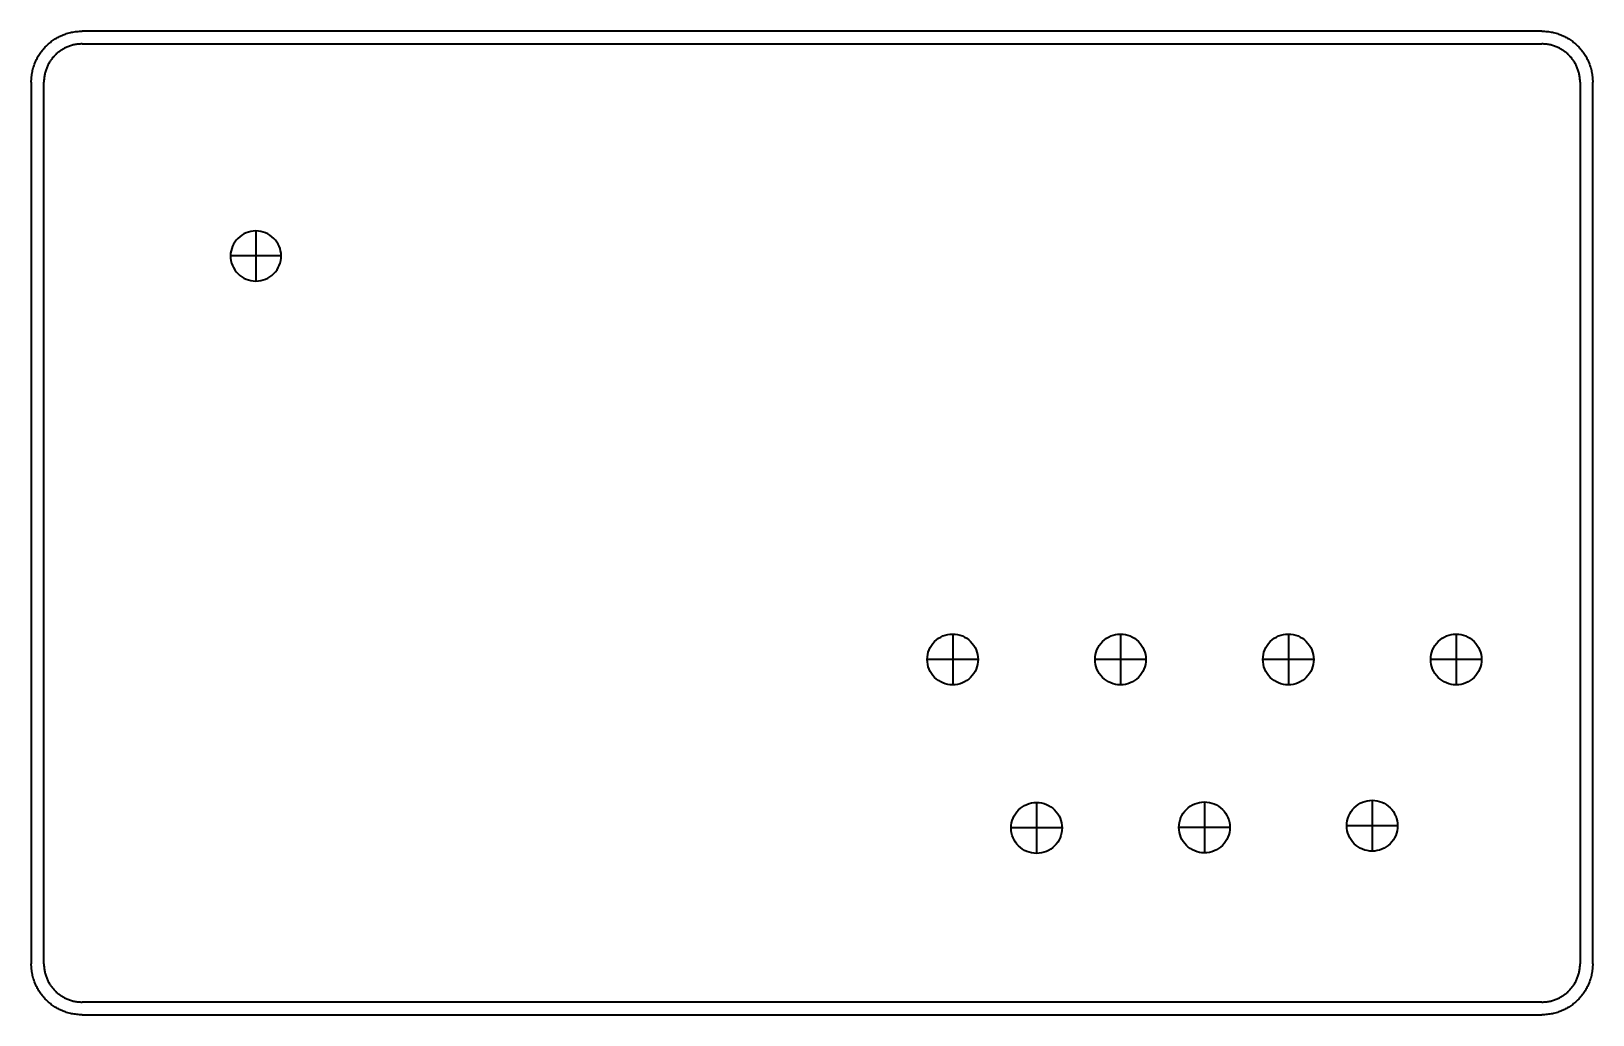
# Model space of a CAD drawing. Header units: millimetres. Extents: x 341 to 525, y -187 to -71.
import ezdxf

# ---------------------------------------------------------------- set-up
doc = ezdxf.new("R2010")
doc.units = ezdxf.units.MM
for name, color, linetype, lineweight, true_color in [('Make2D$Visible$Curvas', 7, 'Continuous', 35, 0x000000), ('Make2D$Visible$CurvasDeSiluetaDeEscena', 7, 'Continuous', 35, 0x000000), ('trazos', 252, 'Continuous', 35, 0x696969)]:
    doc.layers.add(name, color=color, linetype=linetype, lineweight=lineweight, true_color=true_color)
doc.layers.add('Make2D$Visible$Tangentes', color=7, linetype='Continuous', true_color=0x000000)

msp = doc.modelspace()

# ---------------------------------------------------------------- linework, layer by layer
at = {"layer": 'Make2D$Visible$Curvas', "color": 254, "true_color": 0xd2d2d4}
for points, knots in [([(367.03, -94.52), (366.24, -94.52), (365.48, -94.84), (364.37, -95.94), (364.06, -96.67), (364.04, -97.43)], [0, 0, 0, 0, 2.416628, 2.416628, 4.742526, 4.742526, 4.742526, 4.742526]), ([(370.03, -97.43), (370.01, -96.67), (369.7, -95.94), (368.59, -94.84), (367.83, -94.52), (367.03, -94.52)], [14.589439, 14.589439, 14.589439, 14.589439, 16.915337, 16.915337, 19.331965, 19.331965, 19.331965, 19.331965]), ([(364.04, -97.43), (364.04, -98.23), (364.35, -98.99), (365.48, -100.12), (366.24, -100.43), (367.03, -100.43), (367.83, -100.43), (368.59, -100.12), (369.72, -98.99), (370.03, -98.23), (370.03, -97.43)], [4.832991, 4.832991, 4.832991, 4.832991, 7.249354, 7.249354, 9.665982, 9.665982, 9.665982, 12.08261, 12.08261, 14.498973, 14.498973, 14.498973, 14.498973]), ([(452.24, -145.05), (452.24, -144.25), (451.92, -143.49), (450.8, -142.36), (450.03, -142.05), (449.24, -142.05), (448.44, -142.05), (447.68, -142.36), (446.55, -143.49), (446.24, -144.25), (446.24, -145.05), (446.24, -145.84), (446.55, -146.61), (447.68, -147.73), (448.44, -148.05), (449.24, -148.05), (450.03, -148.05), (450.8, -147.73), (451.92, -146.61), (452.24, -145.84), (452.24, -145.05)], [0, 0, 0, 0, 2.417231, 2.417231, 4.834463, 4.834463, 4.834463, 7.251694, 7.251694, 9.668925, 9.668925, 9.668925, 12.086157, 12.086157, 14.503388, 14.503388, 14.503388, 16.92062, 16.92062, 19.337851, 19.337851, 19.337851, 19.337851]), ([(472.04, -145.05), (472.04, -144.25), (471.72, -143.49), (470.6, -142.36), (469.83, -142.05), (469.04, -142.05), (468.24, -142.05), (467.48, -142.36), (466.35, -143.49), (466.04, -144.25), (466.04, -145.05), (466.04, -145.84), (466.35, -146.61), (467.48, -147.73), (468.24, -148.05), (469.04, -148.05), (469.83, -148.05), (470.6, -147.73), (471.72, -146.61), (472.04, -145.84), (472.04, -145.05)], [0, 0, 0, 0, 2.417231, 2.417231, 4.834463, 4.834463, 4.834463, 7.251694, 7.251694, 9.668925, 9.668925, 9.668925, 12.086157, 12.086157, 14.503388, 14.503388, 14.503388, 16.92062, 16.92062, 19.337851, 19.337851, 19.337851, 19.337851]), ([(491.84, -145.05), (491.84, -144.25), (491.52, -143.49), (490.4, -142.36), (489.63, -142.05), (488.84, -142.05), (488.04, -142.05), (487.28, -142.36), (486.15, -143.49), (485.84, -144.25), (485.84, -145.05), (485.84, -145.84), (486.15, -146.61), (487.28, -147.73), (488.04, -148.05), (488.84, -148.05), (489.63, -148.05), (490.4, -147.73), (491.52, -146.61), (491.84, -145.84), (491.84, -145.05)], [0, 0, 0, 0, 2.417231, 2.417231, 4.834463, 4.834463, 4.834463, 7.251694, 7.251694, 9.668925, 9.668925, 9.668925, 12.086157, 12.086157, 14.503388, 14.503388, 14.503388, 16.92062, 16.92062, 19.337851, 19.337851, 19.337851, 19.337851]), ([(511.64, -145.05), (511.64, -144.25), (511.32, -143.49), (510.2, -142.36), (509.43, -142.05), (508.64, -142.05), (507.84, -142.05), (507.08, -142.36), (505.95, -143.49), (505.64, -144.25), (505.64, -145.05), (505.64, -145.84), (505.95, -146.61), (507.08, -147.73), (507.84, -148.05), (508.64, -148.05), (509.43, -148.05), (510.2, -147.73), (511.32, -146.61), (511.64, -145.84), (511.64, -145.05)], [0, 0, 0, 0, 2.417231, 2.417231, 4.834463, 4.834463, 4.834463, 7.251694, 7.251694, 9.668925, 9.668925, 9.668925, 12.086157, 12.086157, 14.503388, 14.503388, 14.503388, 16.92062, 16.92062, 19.337851, 19.337851, 19.337851, 19.337851]), ([(462.14, -164.91), (462.14, -164.12), (461.82, -163.36), (460.7, -162.23), (459.94, -161.91), (459.14, -161.91), (458.34, -161.91), (457.58, -162.23), (456.46, -163.36), (456.14, -164.12), (456.14, -164.91), (456.14, -165.71), (456.46, -166.47), (457.58, -167.6), (458.34, -167.91), (459.14, -167.91), (459.94, -167.91), (460.7, -167.6), (461.82, -166.47), (462.14, -165.71), (462.14, -164.91)], [0, 0, 0, 0, 2.417231, 2.417231, 4.834463, 4.834463, 4.834463, 7.251694, 7.251694, 9.668925, 9.668925, 9.668925, 12.086157, 12.086157, 14.503388, 14.503388, 14.503388, 16.92062, 16.92062, 19.337851, 19.337851, 19.337851, 19.337851]), ([(481.94, -164.85), (481.94, -164.05), (481.62, -163.29), (480.5, -162.16), (479.73, -161.85), (478.94, -161.85), (478.14, -161.85), (477.38, -162.16), (476.25, -163.29), (475.94, -164.05), (475.94, -164.85), (475.94, -165.64), (476.25, -166.41), (477.38, -167.53), (478.14, -167.85), (478.94, -167.85), (479.73, -167.85), (480.5, -167.53), (481.62, -166.41), (481.94, -165.64), (481.94, -164.85)], [0, 0, 0, 0, 2.417231, 2.417231, 4.834463, 4.834463, 4.834463, 7.251694, 7.251694, 9.668925, 9.668925, 9.668925, 12.086157, 12.086157, 14.503388, 14.503388, 14.503388, 16.92062, 16.92062, 19.337851, 19.337851, 19.337851, 19.337851]), ([(501.73, -164.65), (501.73, -163.86), (501.42, -163.09), (500.29, -161.97), (499.53, -161.65), (498.73, -161.65), (497.94, -161.65), (497.18, -161.97), (496.05, -163.09), (495.73, -163.86), (495.73, -164.65), (495.73, -165.45), (496.05, -166.21), (497.18, -167.33), (497.94, -167.65), (498.73, -167.65), (499.53, -167.65), (500.29, -167.33), (501.42, -166.21), (501.73, -165.45), (501.73, -164.65)], [0, 0, 0, 0, 2.417231, 2.417231, 4.834463, 4.834463, 4.834463, 7.251694, 7.251694, 9.668925, 9.668925, 9.668925, 12.086157, 12.086157, 14.503388, 14.503388, 14.503388, 16.92062, 16.92062, 19.337851, 19.337851, 19.337851, 19.337851])]:
    msp.add_open_spline(points, degree=3, knots=knots, dxfattribs=at)
at = {"layer": 'Make2D$Visible$CurvasDeSiluetaDeEscena', "color": 254, "true_color": 0xd2d2d4}
for points, knots in [([(367.03, -94.52), (366.24, -94.52), (365.48, -94.84), (364.37, -95.94), (364.06, -96.67), (364.04, -97.43)], [0, 0, 0, 0, 2.416628, 2.416628, 4.742526, 4.742526, 4.742526, 4.742526]), ([(370.03, -97.43), (370.01, -96.67), (369.7, -95.94), (368.59, -94.84), (367.83, -94.52), (367.03, -94.52)], [14.589439, 14.589439, 14.589439, 14.589439, 16.915337, 16.915337, 19.331965, 19.331965, 19.331965, 19.331965]), ([(364.04, -97.43), (364.04, -98.23), (364.35, -98.99), (365.48, -100.12), (366.24, -100.43), (367.03, -100.43), (367.83, -100.43), (368.59, -100.12), (369.72, -98.99), (370.03, -98.23), (370.03, -97.43)], [4.832991, 4.832991, 4.832991, 4.832991, 7.249354, 7.249354, 9.665982, 9.665982, 9.665982, 12.08261, 12.08261, 14.498973, 14.498973, 14.498973, 14.498973]), ([(452.24, -145.05), (452.24, -144.25), (451.92, -143.49), (450.8, -142.36), (450.03, -142.05), (449.24, -142.05), (448.44, -142.05), (447.68, -142.36), (446.55, -143.49), (446.24, -144.25), (446.24, -145.05), (446.24, -145.84), (446.55, -146.61), (447.68, -147.73), (448.44, -148.05), (449.24, -148.05), (450.03, -148.05), (450.8, -147.73), (451.92, -146.61), (452.24, -145.84), (452.24, -145.05)], [0, 0, 0, 0, 2.417231, 2.417231, 4.834463, 4.834463, 4.834463, 7.251694, 7.251694, 9.668925, 9.668925, 9.668925, 12.086157, 12.086157, 14.503388, 14.503388, 14.503388, 16.92062, 16.92062, 19.337851, 19.337851, 19.337851, 19.337851]), ([(472.04, -145.05), (472.04, -144.25), (471.72, -143.49), (470.6, -142.36), (469.83, -142.05), (469.04, -142.05), (468.24, -142.05), (467.48, -142.36), (466.35, -143.49), (466.04, -144.25), (466.04, -145.05), (466.04, -145.84), (466.35, -146.61), (467.48, -147.73), (468.24, -148.05), (469.04, -148.05), (469.83, -148.05), (470.6, -147.73), (471.72, -146.61), (472.04, -145.84), (472.04, -145.05)], [0, 0, 0, 0, 2.417231, 2.417231, 4.834463, 4.834463, 4.834463, 7.251694, 7.251694, 9.668925, 9.668925, 9.668925, 12.086157, 12.086157, 14.503388, 14.503388, 14.503388, 16.92062, 16.92062, 19.337851, 19.337851, 19.337851, 19.337851]), ([(491.84, -145.05), (491.84, -144.25), (491.52, -143.49), (490.4, -142.36), (489.63, -142.05), (488.84, -142.05), (488.04, -142.05), (487.28, -142.36), (486.15, -143.49), (485.84, -144.25), (485.84, -145.05), (485.84, -145.84), (486.15, -146.61), (487.28, -147.73), (488.04, -148.05), (488.84, -148.05), (489.63, -148.05), (490.4, -147.73), (491.52, -146.61), (491.84, -145.84), (491.84, -145.05)], [0, 0, 0, 0, 2.417231, 2.417231, 4.834463, 4.834463, 4.834463, 7.251694, 7.251694, 9.668925, 9.668925, 9.668925, 12.086157, 12.086157, 14.503388, 14.503388, 14.503388, 16.92062, 16.92062, 19.337851, 19.337851, 19.337851, 19.337851]), ([(511.64, -145.05), (511.64, -144.25), (511.32, -143.49), (510.2, -142.36), (509.43, -142.05), (508.64, -142.05), (507.84, -142.05), (507.08, -142.36), (505.95, -143.49), (505.64, -144.25), (505.64, -145.05), (505.64, -145.84), (505.95, -146.61), (507.08, -147.73), (507.84, -148.05), (508.64, -148.05), (509.43, -148.05), (510.2, -147.73), (511.32, -146.61), (511.64, -145.84), (511.64, -145.05)], [0, 0, 0, 0, 2.417231, 2.417231, 4.834463, 4.834463, 4.834463, 7.251694, 7.251694, 9.668925, 9.668925, 9.668925, 12.086157, 12.086157, 14.503388, 14.503388, 14.503388, 16.92062, 16.92062, 19.337851, 19.337851, 19.337851, 19.337851]), ([(462.14, -164.91), (462.14, -164.12), (461.82, -163.36), (460.7, -162.23), (459.94, -161.91), (459.14, -161.91), (458.34, -161.91), (457.58, -162.23), (456.46, -163.36), (456.14, -164.12), (456.14, -164.91), (456.14, -165.71), (456.46, -166.47), (457.58, -167.6), (458.34, -167.91), (459.14, -167.91), (459.94, -167.91), (460.7, -167.6), (461.82, -166.47), (462.14, -165.71), (462.14, -164.91)], [0, 0, 0, 0, 2.417231, 2.417231, 4.834463, 4.834463, 4.834463, 7.251694, 7.251694, 9.668925, 9.668925, 9.668925, 12.086157, 12.086157, 14.503388, 14.503388, 14.503388, 16.92062, 16.92062, 19.337851, 19.337851, 19.337851, 19.337851]), ([(481.94, -164.85), (481.94, -164.05), (481.62, -163.29), (480.5, -162.16), (479.73, -161.85), (478.94, -161.85), (478.14, -161.85), (477.38, -162.16), (476.25, -163.29), (475.94, -164.05), (475.94, -164.85), (475.94, -165.64), (476.25, -166.41), (477.38, -167.53), (478.14, -167.85), (478.94, -167.85), (479.73, -167.85), (480.5, -167.53), (481.62, -166.41), (481.94, -165.64), (481.94, -164.85)], [0, 0, 0, 0, 2.417231, 2.417231, 4.834463, 4.834463, 4.834463, 7.251694, 7.251694, 9.668925, 9.668925, 9.668925, 12.086157, 12.086157, 14.503388, 14.503388, 14.503388, 16.92062, 16.92062, 19.337851, 19.337851, 19.337851, 19.337851]), ([(501.73, -164.65), (501.73, -163.86), (501.42, -163.09), (500.29, -161.97), (499.53, -161.65), (498.73, -161.65), (497.94, -161.65), (497.18, -161.97), (496.05, -163.09), (495.73, -163.86), (495.73, -164.65), (495.73, -165.45), (496.05, -166.21), (497.18, -167.33), (497.94, -167.65), (498.73, -167.65), (499.53, -167.65), (500.29, -167.33), (501.42, -166.21), (501.73, -165.45), (501.73, -164.65)], [0, 0, 0, 0, 2.417231, 2.417231, 4.834463, 4.834463, 4.834463, 7.251694, 7.251694, 9.668925, 9.668925, 9.668925, 12.086157, 12.086157, 14.503388, 14.503388, 14.503388, 16.92062, 16.92062, 19.337851, 19.337851, 19.337851, 19.337851])]:
    msp.add_open_spline(points, degree=3, knots=knots, dxfattribs=at)
at = {"layer": 'Make2D$Visible$Tangentes', "color": 254, "lineweight": 35, "true_color": 0xd2d2d4}
for points, knots in [([(340.54, -76.97), (340.54, -74.48), (342.29, -72.73), (344.05, -70.97), (346.53, -70.97)], [0, 0, 0, 4.967133, 4.967133, 9.934266, 9.934266, 9.934266]), ([(518.76, -70.97), (521.24, -70.97), (523, -72.73), (524.75, -74.48), (524.75, -76.97)], [0, 0, 0, 4.967133, 4.967133, 9.934266, 9.934266, 9.934266]), ([(346.53, -72.47), (344.67, -72.47), (343.35, -73.79), (342.03, -75.1), (342.03, -76.97)], [0, 0, 0, 3.725846, 3.725846, 7.451691, 7.451691, 7.451691]), ([(523.26, -76.97), (523.26, -75.1), (521.94, -73.79), (520.62, -72.47), (518.76, -72.47)], [0, 0, 0, 3.725846, 3.725846, 7.451691, 7.451691, 7.451691]), ([(346.53, -186.94), (344.05, -186.94), (342.29, -185.18), (340.54, -183.43), (340.54, -180.94)], [0, 0, 0, 4.967133, 4.967133, 9.934266, 9.934266, 9.934266]), ([(342.03, -180.94), (342.03, -182.81), (343.35, -184.12), (344.67, -185.44), (346.53, -185.44)], [0, 0, 0, 3.725846, 3.725846, 7.451691, 7.451691, 7.451691]), ([(518.76, -185.44), (520.62, -185.44), (521.94, -184.12), (523.26, -182.81), (523.26, -180.94)], [0, 0, 0, 3.725846, 3.725846, 7.451691, 7.451691, 7.451691]), ([(524.75, -180.94), (524.75, -183.43), (523, -185.18), (521.24, -186.94), (518.76, -186.94)], [0, 0, 0, 4.967133, 4.967133, 9.934266, 9.934266, 9.934266])]:
    msp.add_rational_spline(points, [0.853553469732, 0.853661045409, 1, 0.853661045409, 0.853553469732], degree=2, knots=knots, dxfattribs=at)
for points in [[(518.76, -70.97), (432.64, -70.97), (346.53, -70.97)], [(346.53, -72.47), (432.64, -72.47), (518.76, -72.47)], [(340.54, -76.97), (340.54, -128.96), (340.54, -180.94)], [(342.03, -180.94), (342.03, -128.95), (342.03, -76.97)], [(523.26, -76.97), (523.26, -128.95), (523.26, -180.94)], [(524.75, -180.94), (524.75, -128.96), (524.75, -76.97)], [(518.76, -185.44), (432.64, -185.44), (346.53, -185.44)], [(346.53, -186.94), (432.64, -186.94), (518.76, -186.94)]]:
    msp.add_open_spline(points, degree=2, dxfattribs=at)
at = {"layer": 'trazos'}
for points in [[(367.03, -94.52), (367.03, -100.43)], [(364.04, -97.43), (370.03, -97.43)], [(449.24, -142.05), (449.24, -148.05)], [(469.04, -142.05), (469.04, -148.05)], [(488.84, -142.05), (488.84, -148.05)], [(508.64, -142.05), (508.64, -148.05)], [(452.24, -145.05), (446.24, -145.05)], [(472.04, -145.05), (466.04, -145.05)], [(491.84, -145.05), (485.84, -145.05)], [(511.64, -145.05), (505.64, -145.05)], [(459.14, -161.91), (459.14, -167.91)], [(478.94, -161.85), (478.94, -167.85)], [(498.73, -161.65), (498.73, -167.65)], [(462.14, -164.91), (456.14, -164.91)], [(481.94, -164.85), (475.94, -164.85)], [(501.73, -164.65), (495.73, -164.65)]]:
    msp.add_lwpolyline(points, dxfattribs=at)

doc.saveas('drawing.dxf')
